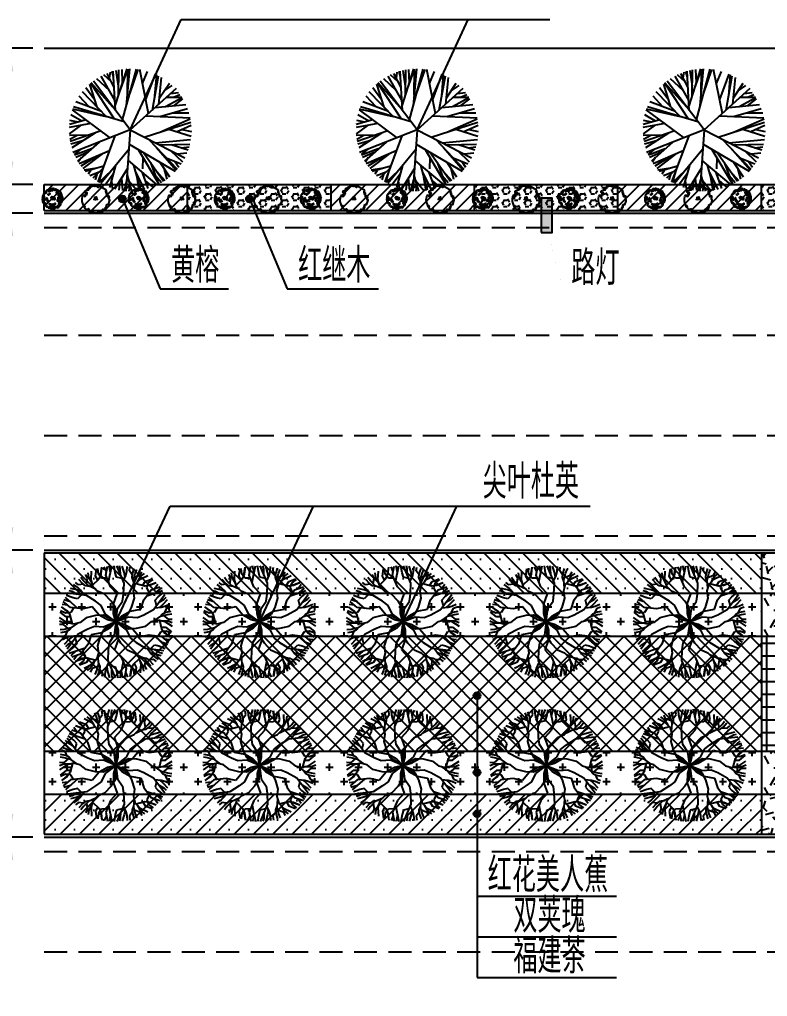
# Model space of a CAD drawing. Extents: x 941299 to 942979, y 2579300 to 2579597.
# Drawn here: x 942628.3 to 942693.4, y 2579380.5 to 2579465.6 of the extents above; entities that cross this region are included whole.
import ezdxf

# ---------------------------------------------------------------- set-up
doc = ezdxf.new("R2010")
doc.units = 0
doc.linetypes.add('HIDDEN', pattern=[0.375, 0.25, -0.125])
doc.layers.get('Defpoints').update_dxf_attribs({"linetype": 'CONTINUOUS'})
for name, color, linetype in [('fz', 7, 'CONTINUOUS'), ('家具小品', 12, 'CONTINUOUS'), ('尺寸标注', 2, 'CONTINUOUS'), ('文字', 7, 'CONTINUOUS'), ('绿化工程', 3, 'CONTINUOUS'), ('路缘石', 37, 'CONTINUOUS')]:
    doc.layers.add(name, color=color, linetype=linetype)
doc.styles.get("Standard").update_dxf_attribs({"font": 'simplex1.shx', "width": 0.7, "bigfont": 'hztxt.shx'})
doc.dimstyles.new('比例1：400', dxfattribs={"dimtxt": 3, "dimasz": 2, "dimexe": 2, "dimexo": 1, "dimgap": 0.5, "dimtad": 1, "dimlfac": 40, "dimzin": 13, "dimdsep": 46, "dimtxsty": 'Standard', "dimcen": -0.09, "dimclrd": 4, "dimclre": 4, "dimclrt": 256, "dimaunit": 1, "dimadec": 0, "dimazin": 0, "dimtfac": 0.0005, "dimtix": 1, "dimtmove": 2, "dimatfit": 3, "dimfxl": 0, "dimtolj": 1, "dimtzin": 13, "dimlwd": -1, "dimlwe": -1, "dimarcsym": 0})
pattern_1 = [(142.3172852, (94.9497488, -117.595341), (-0.00091693247, -0.001187111977), [])]
pattern_2 = [(0, (0, 0), (0, 1.374815), [0.79375, -1.5875]), (120, (0, 0), (-1.1906247155, -0.6874075), [0.79375, -1.5875]), (60, (0.7937, 0), (-1.1906247155, 0.6874075), [0.79375, -1.5875])]

# ---------------------------------------------------------------- blocks, each defined once
blk = doc.blocks.new('*D70')
at = {"layer": 'Defpoints', "color": 0}
for p in [(942630.417, 2579463.131), (942627.391, 2579451.256), (942630.417, 2579451.256)]:
    blk.add_point(p, dxfattribs=at)
at = {"layer": 'fz', "color": 4}
for p, q in [((942629.417, 2579463.131), (942625.391, 2579463.131)), ((942627.391, 2579461.131), (942627.391, 2579453.256)), ((942629.417, 2579451.256), (942625.391, 2579451.256))]:
    blk.add_line(p, q, dxfattribs=at)
for points in [[(942627.058, 2579461.131), (942627.725, 2579461.131), (942627.391, 2579463.131)], [(942627.058, 2579453.256), (942627.725, 2579453.256), (942627.391, 2579451.256)]]:
    blk.add_solid(points, dxfattribs=at)
at = {"layer": 'fz', "insert": (942625.391, 2579457.194), "char_height": 3, "attachment_point": 5, "rotation": 90}
blk.add_mtext('\\A1;475', dxfattribs=at)
blk = doc.blocks.new('*D71')
at = {"layer": 'Defpoints', "color": 0}
for p in [(942630.417, 2579451.256), (942627.391, 2579448.756), (942630.417, 2579448.756)]:
    blk.add_point(p, dxfattribs=at)
at = {"layer": 'fz', "color": 4}
for p, q in [((942627.391, 2579453.256), (942627.391, 2579455.256)), ((942629.417, 2579451.256), (942625.391, 2579451.256)), ((942627.391, 2579451.256), (942627.391, 2579448.756)), ((942629.417, 2579448.756), (942625.391, 2579448.756)), ((942627.391, 2579446.756), (942627.391, 2579444.756))]:
    blk.add_line(p, q, dxfattribs=at)
for points in [[(942627.058, 2579453.256), (942627.725, 2579453.256), (942627.391, 2579451.256)], [(942627.058, 2579446.756), (942627.725, 2579446.756), (942627.391, 2579448.756)]]:
    blk.add_solid(points, dxfattribs=at)
at = {"layer": 'fz', "insert": (942625.391, 2579450.006), "char_height": 3, "attachment_point": 5, "rotation": 90}
blk.add_mtext('\\A1;100', dxfattribs=at)
blk = doc.blocks.new('*D72')
at = {"layer": 'Defpoints', "color": 0}
for p in [(942630.417, 2579448.756), (942627.391, 2579419.381), (942630.417, 2579419.381)]:
    blk.add_point(p, dxfattribs=at)
at = {"layer": 'fz', "color": 4}
for p, q in [((942629.417, 2579448.756), (942625.391, 2579448.756)), ((942627.391, 2579446.756), (942627.391, 2579421.381)), ((942629.417, 2579419.381), (942625.391, 2579419.381))]:
    blk.add_line(p, q, dxfattribs=at)
for points in [[(942627.058, 2579446.756), (942627.725, 2579446.756), (942627.391, 2579448.756)], [(942627.058, 2579421.381), (942627.725, 2579421.381), (942627.391, 2579419.381)]]:
    blk.add_solid(points, dxfattribs=at)
at = {"layer": 'fz', "insert": (942625.391, 2579434.069), "char_height": 3, "attachment_point": 5, "rotation": 90}
blk.add_mtext('\\A1;1175', dxfattribs=at)
blk = doc.blocks.new('*D73')
at = {"layer": 'Defpoints', "color": 0}
for p in [(942630.417, 2579419.381), (942627.391, 2579394.381), (942630.417, 2579394.381)]:
    blk.add_point(p, dxfattribs=at)
at = {"layer": 'fz', "color": 4}
for p, q in [((942629.417, 2579419.381), (942625.391, 2579419.381)), ((942627.391, 2579417.381), (942627.391, 2579396.381)), ((942629.417, 2579394.381), (942625.391, 2579394.381))]:
    blk.add_line(p, q, dxfattribs=at)
for points in [[(942627.058, 2579417.381), (942627.725, 2579417.381), (942627.391, 2579419.381)], [(942627.058, 2579396.381), (942627.725, 2579396.381), (942627.391, 2579394.381)]]:
    blk.add_solid(points, dxfattribs=at)
at = {"layer": 'fz', "insert": (942625.391, 2579406.881), "char_height": 3, "attachment_point": 5, "rotation": 90}
blk.add_mtext('\\A1;1000', dxfattribs=at)
blk = doc.blocks.new('*D74')
at = {"layer": 'Defpoints', "color": 0}
for p in [(942630.417, 2579394.381), (942627.391, 2579365.006), (942630.417, 2579365.006)]:
    blk.add_point(p, dxfattribs=at)
at = {"layer": 'fz', "color": 4}
for p, q in [((942629.417, 2579394.381), (942625.391, 2579394.381)), ((942627.391, 2579392.381), (942627.391, 2579367.006)), ((942629.417, 2579365.006), (942625.391, 2579365.006))]:
    blk.add_line(p, q, dxfattribs=at)
for points in [[(942627.058, 2579392.381), (942627.725, 2579392.381), (942627.391, 2579394.381)], [(942627.058, 2579367.006), (942627.725, 2579367.006), (942627.391, 2579365.006)]]:
    blk.add_solid(points, dxfattribs=at)
at = {"layer": 'fz', "insert": (942625.391, 2579379.694), "char_height": 3, "attachment_point": 5, "rotation": 90}
blk.add_mtext('\\A1;1175', dxfattribs=at)
blk = doc.blocks.new('qf')
at = {"layer": '绿化工程'}
for p, q in [((-1.286, 1.7), (-1.474, 5.119)), ((-1.308, 2.095), (-0.278, 5.319)), ((-1.014, 3.828), (-1.214, 5.187)), ((-1.027, 2.974), (-0.993, 5.233)), ((-0.855, 3.513), (-0.215, 5.311)), ((-0.661, 4.12), (-0.713, 5.279)), ((-0.67, 0.885), (0.539, 5.299)), ((-0.329, 2.13), (-0.034, 5.327)), ((-0.245, 3.042), (-0.215, 5.311)), ((-0.049, 3.152), (0.694, 5.281)), ((1.605, 1.448), (0.84, 5.26)), ((-1.813, 3.446), (-2.916, 4.457)), ((-1.336, 2.606), (-2.52, 4.693)), ((-1.642, 4.193), (-2.312, 4.799)), ((-1.396, 3.706), (-2.016, 4.93)), ((-1.807, 4.518), (-1.734, 5.036)), ((-1.446, 4.606), (-1.577, 5.088)), ((1.083, 4.05), (1.515, 5.107)), ((1.365, 2.645), (2.19, 4.856)), ((1.928, 1.739), (2.458, 4.725)), ((2.148, 2.977), (2.311, 4.799)), ((2.497, 2.253), (2.737, 4.57)), ((-3.079, 2.612), (-3.869, 3.661)), ((-2.887, 1.999), (-3.515, 4.002)), ((-1.366, 0.951), (-3.425, 4.08)), ((-1.504, 1.987), (-3.401, 4.099)), ((0, 0), (-3.214, 4.248)), ((0, 0), (4.024, 3.63)), ((2.554, 2.799), (3.412, 4.09)), ((2.962, 3.414), (3.656, 3.874)), ((-3.58, 2.014), (-4.439, 2.944)), ((-2.063, 1.159), (-4.173, 3.31)), ((3.07, 2.042), (4.517, 2.823)), ((3.167, 2.857), (4.495, 2.858)), ((3.512, 3.169), (4.204, 3.271)), ((3.775, 2.858), (4.331, 3.101)), ((3.791, 2.114), (4.583, 2.715)), ((-1.736, -0.679), (-5.031, 1.75)), ((-2.063, 1.159), (-5.013, 1.8)), ((-0.53, 0.7), (-4.93, 2.017)), ((-2.492, 1.597), (-4.728, 2.454)), ((2.162, 1.951), (4.842, 2.22)), ((2.581, 1.178), (4.988, 1.868)), ((-3.852, 0.882), (-5.306, 0.472)), ((-4.221, 0.778), (-5.162, 1.314)), ((1.363, 1.229), (5.219, 1.066)), ((2.577, -0.185), (5.235, 0.983)), ((3.709, 1.501), (5.114, 1.49)), ((-3.423, 0.565), (-5.323, 0.207)), ((-4.327, 0.395), (-5.317, -0.326)), ((-4.548, 0.685), (-5.264, 0.817)), ((0, 0), (-5.009, -1.958)), ((0, 0), (-0.375, -5.324)), ((0, 0), (4.745, -2.42)), ((1.22, -0.622), (5.282, 0.688)), ((3.377, 0.073), (5.3, -0.53)), ((4.081, -0.147), (5.311, 0.409)), ((4.501, 0.043), (5.325, -0.122)), ((-3.578, -0.445), (-5.304, -0.491)), ((-4.632, -0.473), (-5.261, -0.833)), ((-2.539, -0.086), (-5.229, -1.015)), ((-3.091, -0.277), (-5.092, -1.562)), ((-1.329, -0.52), (-2.821, -4.518)), ((1.621, -0.827), (4.08, -3.424)), ((2.174, -1.109), (5.261, -0.834)), ((-4.147, -0.955), (-5.181, -1.237)), ((-4.305, -1.682), (-4.885, -2.123)), ((-3.386, -1.654), (-4.851, -2.2)), ((-2.705, -1.057), (-4.588, -2.707)), ((-0.119, -1.694), (-2.561, -4.67)), ((-0.088, -1.245), (3.922, -3.604)), ((0.686, -1.7), (2.453, -4.673)), ((2.291, -1.534), (4.013, -3.503)), ((2.518, -1.284), (5.183, -1.227)), ((3.565, -1.262), (5.034, -1.742)), ((4.439, -1.547), (5.124, -1.457)), ((-3.752, -1.975), (-4.754, -2.403)), ((-4.253, -2.413), (-4.524, -2.812)), ((-1.818, -1.83), (-4.439, -2.944)), ((-2.904, -2.291), (-4.292, -3.154)), ((-2.475, -2.109), (-4.126, -3.369)), ((1.104, -2.404), (1.078, -3.396)), ((1.142, -1.969), (2.907, -4.464)), ((3.131, -2.422), (4.425, -2.965)), ((3.514, -1.792), (4.541, -2.784)), ((4.098, -2.09), (4.939, -1.994)), ((-2.922, -3.329), (-4.019, -3.496)), ((-2.314, -3.159), (-3.918, -3.608)), ((-3.388, -3.4), (-3.675, -3.856)), ((-2.403, -3.396), (-3.273, -4.203)), ((-2.739, -4.569), (-2.314, -3.159)), ((-1.274, -3.101), (-1.809, -5.01)), ((-0.236, -3.349), (-1.357, -5.151)), ((-0.188, -2.668), (2.332, -4.789)), ((0.281, -3.063), (0.888, -5.252)), ((1.754, -2.834), (2.47, -4.719)), ((2.582, -2.816), (3.421, -4.083)), ((2.925, -3.334), (3.176, -4.276)), ((3.881, -2.737), (4.226, -3.243)), ((-2.706, -3.678), (-3.528, -3.99)), ((-2.922, -3.877), (-3.065, -4.356)), ((-1.661, -3.573), (-2.739, -4.569)), ((-1.486, -3.859), (-2.227, -4.839)), ((-0.771, -4.209), (-0.67, -5.284)), ((-0.277, -3.937), (0.124, -5.325)), ((0.447, -3.661), (1.21, -5.187)), ((0.569, -4.1), (0.763, -5.272)), ((1.028, -3.692), (1.535, -5.101)), ((2.188, -3.977), (2.715, -4.583)), ((2.283, -3.582), (3.007, -4.397)), ((-1.646, -4.429), (-1.567, -5.091)), ((-0.905, -4.424), (-0.992, -5.233)), ((-0.303, -4.304), (-0.539, -5.299)), ((-0.144, -4.397), (0.625, -5.29)), ((-0.045, -4.74), (-0.119, -5.325)), ((1.282, -4.396), (1.936, -4.963))]:
    blk.add_line(p, q, dxfattribs=at)
blk = doc.blocks.new('hjrz')
at = {"layer": '绿化工程'}
blk.add_lwpolyline([(-1.172, -0.234, -0.109796), (-1.094, 0.316), (-1.01, 0.318), (-0.969, 0.207), (-0.89, 0.237), (-0.871, 0.303), (-0.924, 0.326), (-0.924, 0.296), (-0.87, 0.24), (-0.858, 0.377), (-0.799, 0.388), (-0.767, 0.346), (-0.802, 0.358), (-0.855, 0.434), (-0.855, 0.484), (-0.77, 0.545), (-0.76, 0.446), (-0.818, 0.486), (-0.862, 0.57), (-0.927, 0.555), (-0.94, 0.606), (-0.93, 0.657), (-0.906, 0.704), (-0.787, 0.759), (-0.735, 0.742), (-0.642, 0.791), (-0.634, 0.885), (-0.685, 0.872), (-0.676, 0.796), (-0.635, 0.845), (-0.601, 0.759), (-0.631, 0.762), (-0.69, 0.904), (-0.678, 0.916), (-0.594, 0.936), (-0.581, 0.835), (-0.573, 0.853), (-0.452, 0.918), (-0.449, 0.998), (-0.509, 0.971), (-0.508, 1.017), (-0.299, 1.094), (-0.113, 1.121), (-0.062, 1.085), (-0.017, 1.1), (-0.016, 1.166), (0.035, 1.154), (0.059, 1.121), (0.06, 1.091), (0.098, 1.093), (0.159, 1.13), (0.192, 1.075), (0.18, 1.094), (0.158, 1.122), (0.227, 1.115), (0.254, 1.09), (0.179, 1.033), (0.244, 1.015), (0.282, 1.02), (0.239, 1.097), (0.207, 1.084), (0.256, 1.071), (0.312, 1.097), (0.348, 1.109), (0.421, 1.076), (0.87, 0.802), (0.953, 0.627), (0.93, 0.634), (0.881, 0.63), (0.891, 0.551), (0.919, 0.501), (0.932, 0.472), (0.984, 0.528), (0.946, 0.508), (0.954, 0.474), (0.961, 0.463), (0.984, 0.431), (1.032, 0.45), (1.012, 0.507), (0.981, 0.484), (0.962, 0.529), (0.92, 0.423), (0.952, 0.368), (1.011, 0.369), (0.989, 0.245), (1.006, 0.215), (1.068, 0.214), (1.08, 0.219), (1.07, 0.296), (1.041, 0.279), (1.038, 0.235), (1.09, 0.286), (1.108, 0.266), (1.17, 0.249), (1.191, 0.13), (1.173, 0.034), (1.14, 0.048), (1.151, -0.038), (1.175, -0.078), (1.217, -0.07), (1.217, -0.12), (1.203, -0.203), (1.097, -0.536), (1.063, -0.51), (0.99, -0.5), (0.92, -0.553), (0.92, -0.553), (0.937, -0.636), (0.953, -0.716), (0.968, -0.714), (0.965, -0.694), (0.945, -0.692), (0.885, -0.689), (0.886, -0.75), (0.893, -0.719), (0.906, -0.748), (0.905, -0.819), (0.864, -0.854), (0.852, -0.8), (0.844, -0.771), (0.904, -0.809), (0.848, -0.927), (0.702, -0.971), (0.685, -0.918), (0.596, -0.934), (0.597, -0.975), (0.55, -1.011), (0.649, -1.085), (0.488, -1.197), (0.368, -1.181), (0.351, -1.037), (0.25, -1.115), (0.259, -1.18), (0.287, -1.161), (0.28, -1.147), (0.185, -1.2), (0.186, -1.245), (0.035, -1.254), (-0.53, -1.145), (-0.583, -1.045), (-0.542, -0.974), (-0.556, -0.946), (-0.62, -0.878), (-0.634, -0.885), (-0.623, -0.934), (-0.711, -0.96), (-0.752, -0.915), (-0.753, -0.905), (-0.723, -0.906), (-0.707, -1.026), (-0.744, -0.975), (-0.774, -0.938), (-0.921, -0.82), (-0.96, -0.592), (-0.991, -0.632), (-0.971, -0.675), (-0.901, -0.706), (-0.988, -0.737), (-1.052, -0.594)], format="xyb", close=True, dxfattribs=at)
blk.add_lwpolyline([(0.016, -0.12, 0.341229), (-0.148, -0.048, 0.378084), (-0.066, 0.135, 0.605877), (0.068, 0.166, 0.18944), (0.164, -0.063, 0.643209), (0.016, -0.12, 2.233797)], format="xyb", dxfattribs=at)
for points, const_width in [([(0.003, -0.026, 1), (-0.003, 0.026, 1)], 0.0533), ([(0.003, -0.021, 1), (-0.003, 0.021, 1)], 0.0426)]:
    blk.add_lwpolyline(points, format="xyb", close=True, dxfattribs=dict(at, const_width=const_width))
blk = doc.blocks.new('mdj')
at = {"layer": '绿化工程'}
h = blk.add_hatch(dxfattribs=at)
h.set_pattern_fill('ANSI31', color=256, scale=0.012, angle=97.31729, style=0)
h.set_pattern_definition(pattern_1)
h.paths.add_polyline_path([(-0.038, 0.024), (-0.038, 0.03), (-0.061, 0.055), (-0.116, 0.067), (-0.064, 0.053)])
h = blk.add_hatch(dxfattribs=at)
h.set_pattern_fill('ANSI31', color=256, scale=0.012, angle=97.31729, style=0)
h.set_pattern_definition(pattern_1)
h.paths.add_polyline_path([(0.085, 0.037), (0.088, 0.007), (0.112, 0.02), (0.146, -0.006), (0.16, -0.075), (0.204, -0.069), (0.164, -0.071), (0.15, -0.004), (0.117, 0.029), (0.093, 0.021), (0.086, 0.042), (0.029, 0.081), (0, 0.063), (-0.016, 0.068), (-0.035, 0.062), (0.001, 0.057), (0.025, 0.07)])
h = blk.add_hatch(dxfattribs=at)
h.set_pattern_fill('ANSI31', color=256, scale=0.001429, angle=97.31729, style=0)
h.set_pattern_definition([(142.31728521, (2384.9952265, -2720.125612), (-0.002772629134, -0.0035896005024), [])])
h.paths.add_polyline_path([(-0.009, -0.026), (0.015, -0.025), (0.021, -0.026), (0.025, -0.013), (0.02, 0.021), (-0.001, 0.03), (-0.018, 0.022), (-0.031, 0.003)])
for points in [[(-0.778, 0.083), (-0.849, 0.07), (-0.871, 0.107), (-0.878, 0.06), (-0.86, -0.004), (-0.862, -0.037), (-0.891, -0.044), (-0.875, -0.165), (-0.84, -0.184), (-0.831, -0.226), (-0.865, -0.223), (-0.83, -0.312), (-0.782, -0.355), (-0.761, -0.416), (-0.728, -0.388), (-0.741, -0.337), (-0.72, -0.321), (-0.685, -0.363), (-0.643, -0.351), (-0.577, -0.448), (-0.62, -0.454), (-0.587, -0.476), (-0.643, -0.533), (-0.664, -0.523), (-0.668, -0.566), (-0.501, -0.737), (-0.49, -0.692), (-0.521, -0.653), (-0.506, -0.645), (-0.468, -0.653), (-0.433, -0.649), (-0.405, -0.682), (-0.412, -0.729), (-0.369, -0.756), (-0.351, -0.797), (-0.252, -0.818), (-0.223, -0.787), (-0.231, -0.749), (-0.269, -0.745), (-0.26, -0.688), (-0.195, -0.696), (-0.203, -0.669), (-0.156, -0.659), (-0.108, -0.689), (-0.057, -0.71), (0.018, -0.737), (0.02, -0.78), (-0.045, -0.777), (-0.091, -0.73), (-0.106, -0.801), (-0.168, -0.817), (-0.144, -0.874), (0.023, -0.868), (0.029, -0.823), (0.087, -0.832), (0.111, -0.865), (0.188, -0.843), (0.171, -0.773), (0.103, -0.774), (0.106, -0.733), (0.174, -0.729), (0.159, -0.706), (0.207, -0.68), (0.219, -0.711), (0.306, -0.7), (0.309, -0.751), (0.311, -0.771), (0.357, -0.753), (0.354, -0.729), (0.38, -0.71), (0.359, -0.677), (0.425, -0.66), (0.448, -0.778), (0.548, -0.713), (0.545, -0.653), (0.591, -0.607), (0.619, -0.643), (0.69, -0.57), (0.726, -0.445), (0.67, -0.412), (0.611, -0.424), (0.61, -0.476), (0.589, -0.467), (0.546, -0.448), (0.594, -0.35), (0.558, -0.35), (0.626, -0.129), (0.65, -0.194), (0.681, -0.186), (0.691, -0.137), (0.701, -0.187), (0.716, -0.178), (0.739, -0.042), (0.71, -0.005), (0.731, 0.054), (0.773, 0.039), (0.775, -0.005), (0.764, -0.143), (0.787, -0.168), (0.733, -0.243), (0.674, -0.311), (0.698, -0.348), (0.792, -0.299), (0.812, -0.329), (0.854, -0.215), (0.831, -0.198), (0.84, -0.137), (0.876, -0.14), (0.897, -0.021), (0.855, -0.007), (0.861, 0.099), (0.894, 0.063), (0.874, 0.188), (0.841, 0.164), (0.815, 0.245), (0.851, 0.246), (0.819, 0.398), (0.78, 0.389), (0.773, 0.348), (0.762, 0.343), (0.769, 0.255), (0.747, 0.268), (0.75, 0.245), (0.716, 0.232), (0.733, 0.134), (0.693, 0.129), (0.701, 0.07), (0.65, 0.063), (0.642, 0.187), (0.599, 0.173), (0.576, 0.291), (0.53, 0.273), (0.508, 0.382), (0.47, 0.397), (0.487, 0.427), (0.396, 0.508), (0.352, 0.507), (0.348, 0.57), (0.407, 0.546), (0.417, 0.567), (0.388, 0.599), (0.391, 0.644), (0.425, 0.628), (0.489, 0.532), (0.524, 0.545), (0.534, 0.494), (0.578, 0.463), (0.563, 0.421), (0.641, 0.287), (0.695, 0.306), (0.693, 0.41), (0.637, 0.475), (0.672, 0.483), (0.698, 0.435), (0.73, 0.439), (0.726, 0.494), (0.758, 0.498), (0.648, 0.669), (0.602, 0.651), (0.476, 0.695), (0.518, 0.712), (0.502, 0.746), (0.466, 0.746), (0.447, 0.767), (0.368, 0.817), (0.29, 0.868), (0.264, 0.82), (0.279, 0.762), (0.319, 0.763), (0.322, 0.739), (0.352, 0.723), (0.357, 0.684), (0.337, 0.685), (0.268, 0.728), (0.202, 0.712), (0.158, 0.77), (0.205, 0.776), (0.212, 0.821), (0.136, 0.848), (0.149, 0.874), (0.065, 0.899), (0.009, 0.9), (-0.002, 0.858), (-0.029, 0.855), (-0.06, 0.879), (-0.198, 0.861), (-0.233, 0.817), (-0.225, 0.785), (-0.159, 0.77), (-0.127, 0.774), (-0.078, 0.768), (0.001, 0.774), (0.009, 0.683), (-0.06, 0.718), (-0.105, 0.725), (-0.144, 0.72), (-0.148, 0.659), (-0.301, 0.6), (-0.336, 0.631), (-0.304, 0.66), (-0.318, 0.694), (-0.267, 0.726), (-0.281, 0.76), (-0.358, 0.729), (-0.368, 0.769), (-0.424, 0.726), (-0.443, 0.759), (-0.526, 0.733), (-0.534, 0.676), (-0.557, 0.699), (-0.67, 0.593), (-0.647, 0.535), (-0.604, 0.592), (-0.513, 0.598), (-0.572, 0.54), (-0.529, 0.52), (-0.586, 0.452), (-0.613, 0.509), (-0.659, 0.468), (-0.681, 0.521), (-0.78, 0.427), (-0.758, 0.339), (-0.788, 0.335), (-0.825, 0.345), (-0.859, 0.214), (-0.81, 0.19), (-0.814, 0.144), (-0.771, 0.16), (-0.706, 0.168), (-0.723, 0.06), (-0.692, 0.059), (-0.674, -0.005), (-0.666, -0.105), (-0.722, -0.138), (-0.734, -0.007), (-0.763, -0.016), (-0.786, 0.082)], [(-0.395, -0.283), (-0.354, -0.252), (-0.321, -0.268), (-0.315, -0.237), (-0.348, -0.216), (-0.41, -0.092), (-0.43, -0.095), (-0.453, -0.068), (-0.447, -0.041), (-0.447, -0.001), (-0.452, 0.044), (-0.468, 0.047), (-0.483, 0.086), (-0.498, 0.084), (-0.519, 0.01), (-0.549, 0.011), (-0.546, -0.054), (-0.497, -0.078), (-0.5, -0.099), (-0.48, -0.218), (-0.425, -0.211), (-0.425, -0.251)], [(-0.385, 0.346), (-0.373, 0.409), (-0.245, 0.476), (-0.248, 0.425), (-0.245, 0.395), (-0.266, 0.367), (-0.303, 0.341), (-0.33, 0.348), (-0.353, 0.33), (-0.369, 0.338)], [(0.015, -0.025), (-0.009, -0.026), (-0.031, 0.003), (-0.018, 0.022), (-0.001, 0.03), (0.02, 0.021), (0.025, -0.013), (0.021, -0.026)], [(0.392, -0.187), (0.428, -0.197), (0.441, -0.14), (0.479, -0.161), (0.504, -0.081), (0.496, -0.052), (0.529, -0.073), (0.531, -0.012), (0.5, -0.006), (0.504, 0.081), (0.469, 0.117), (0.453, 0.079), (0.475, -0.009), (0.465, -0.091), (0.441, -0.1), (0.41, -0.093)]]:
    blk.add_lwpolyline(points, close=True, dxfattribs=at)
for points in [[(-0.038, 0.024), (-0.064, 0.053), (-0.116, 0.067), (-0.12, 0.137), (-0.095, 0.135), (-0.04, 0.137), (-0.047, 0.192), (0.076, 0.183), (0.087, 0.138), (0.129, 0.124), (0.18, 0.125), (0.22, 0.044), (0.201, 0.037), (0.204, -0.069), (0.16, -0.075), (0.146, -0.006), (0.112, 0.02), (0.088, 0.007), (0.072, -0.061), (0.026, -0.062), (-0.03, -0.059), (-0.057, -0.002), (-0.039, 0.016), (-0.035, 0.062), (0.001, 0.057), (0.025, 0.07), (0.085, 0.037), (0.088, 0.007)], [(-0.038, 0.03), (-0.061, 0.055), (-0.116, 0.067)], [(0.012, -0.06), (0.055, -0.02), (0.049, 0.028), (0.014, 0.041), (-0.035, 0.035), (-0.038, 0.03)], [(-0.035, 0.062), (-0.016, 0.068), (0, 0.063), (0.029, 0.081), (0.086, 0.042), (0.093, 0.021), (0.117, 0.029), (0.15, -0.004), (0.164, -0.071), (0.204, -0.069)], [(0.057, -0.65), (0.13, -0.631), (0.132, -0.565), (0.053, -0.58), (0.051, -0.529), (0.155, -0.511), (0.198, -0.531), (0.261, -0.472), (0.243, -0.449), (0.259, -0.412), (0.229, -0.42), (0.118, -0.46), (0.011, -0.489), (-0.062, -0.478), (-0.069, -0.54), (-0.119, -0.506), (-0.161, -0.455), (-0.2, -0.465), (-0.259, -0.438), (-0.299, -0.478), (-0.24, -0.511), (-0.248, -0.527), (-0.12, -0.572), (-0.098, -0.63), (-0.042, -0.628), (-0.041, -0.642), (0.001, -0.652), (-0.026, -0.717)]]:
    blk.add_lwpolyline(points, dxfattribs=at)
blk = doc.blocks.new('jydy')
at = {"layer": '绿化工程'}
for p, q in [((-2.354, 3.884), (-2.412, 4.287)), ((-2.167, 3.684), (-2.128, 4.435)), ((-1.779, 3.98), (-1.679, 4.623)), ((-1.525, 4.176), (-1.585, 4.656)), ((-1.317, 4.253), (-1.23, 4.762)), ((-1.289, 4.17), (-1.217, 4.766)), ((-0.829, 4.372), (-1.025, 4.811)), ((-0.886, 4.065), (-0.737, 4.863)), ((-0.632, 3.463), (-0.346, 4.886)), ((-0.464, 4.298), (-0.59, 4.883)), ((-0.053, 4.275), (-0.158, 4.883)), ((0.055, 3.91), (-0.053, 4.275)), ((0.707, 3.375), (0.069, 4.88)), ((0.386, 4.633), (0.314, 4.876)), ((0.395, 4.111), (0.386, 4.633)), ((0.721, 4.325), (0.559, 4.873)), ((0.802, 3.914), (0.721, 4.325)), ((0.868, 4.06), (0.948, 4.382)), ((0.948, 4.382), (0.986, 4.819)), ((1.175, 4.44), (1.227, 4.763)), ((1.428, 4.092), (1.175, 4.44)), ((1.435, 4.194), (1.592, 4.654)), ((1.681, 4.23), (1.827, 4.567)), ((2.074, 4.063), (2.252, 4.373)), ((-3.258, 3.237), (-3.512, 3.444)), ((-2.914, 3.34), (-3.234, 3.705)), ((-2.823, 3.571), (-3.041, 3.866)), ((-2.397, 3.141), (-2.823, 3.571)), ((-2.481, 3.828), (-2.661, 4.137)), ((-2.569, 3.314), (-2.481, 3.828)), ((-2.08, 3.382), (-2.354, 3.884)), ((-1.998, 3.1), (-2.167, 3.684)), ((-2.028, 3.203), (-1.469, 3.751)), ((-1.588, 3.634), (-1.779, 3.98)), ((-1.247, 3.828), (-1.525, 4.176)), ((-1.469, 3.751), (-1.289, 4.17)), ((-1.395, 4.012), (-1.317, 4.253)), ((-0.775, 3.802), (-1.247, 3.828)), ((-0.466, 3.069), (-0.886, 4.065)), ((0.534, 3.783), (0.055, 3.91)), ((0.636, 3.543), (0.868, 4.06)), ((1.412, 3.871), (1.435, 4.194)), ((1.531, 3.549), (1.412, 3.871)), ((1.522, 3.647), (1.681, 4.23)), ((1.59, 2.943), (1.522, 3.647)), ((1.586, 3.882), (2.074, 4.063)), ((1.686, 3.281), (2.107, 3.719)), ((1.889, 3.492), (2.186, 3.981)), ((2.107, 3.719), (2.777, 4.06)), ((2.186, 3.981), (2.507, 4.232)), ((2.353, 3.192), (2.557, 3.531)), ((2.557, 3.531), (3.164, 3.765)), ((2.691, 2.994), (2.853, 3.409)), ((2.853, 3.409), (3.24, 3.701)), ((2.967, 3.201), (3.519, 3.437)), ((3.025, 3.267), (3.509, 3.446)), ((-3.819, 2.65), (-4.066, 2.71)), ((-3.385, 2.786), (-3.941, 2.92)), ((-3.363, 2.397), (-3.819, 2.65)), ((-3.321, 3.012), (-3.68, 3.264)), ((-2.989, 2.652), (-3.385, 2.786)), ((-3.082, 2.782), (-3.321, 3.012)), ((-2.83, 3.282), (-3.258, 3.237)), ((-2.75, 2.322), (-3.082, 2.782)), ((-2.646, 3.158), (-2.914, 3.34)), ((-2.308, 3.1), (-2.646, 3.158)), ((-1.753, 2.849), (-2.397, 3.141)), ((-1.59, 2.681), (-1.998, 3.1)), ((-0.987, 2.431), (-1.59, 2.681)), ((0.109, 2.435), (-0.466, 3.069)), ((0.674, 2.426), (0.707, 3.375)), ((1.527, 2.717), (1.686, 3.281)), ((1.612, 2.07), (1.527, 2.717)), ((1.76, 3.358), (2.514, 3.148)), ((2.425, 1.939), (3.078, 2.8)), ((2.514, 3.148), (2.967, 3.201)), ((2.683, 2.279), (4.058, 2.742)), ((2.905, 2.572), (2.691, 2.994)), ((2.777, 3.214), (3.025, 3.267)), ((3.078, 2.8), (3.843, 3.07)), ((3.371, 2.903), (3.654, 3.293)), ((3.49, 2.551), (3.934, 2.953)), ((3.676, 2.184), (4.15, 2.578)), ((-3.963, 1.266), (-4.58, 1.793)), ((-3.954, 1.747), (-4.524, 1.93)), ((-3.315, 1.184), (-4.404, 2.143)), ((-3.729, 2.092), (-4.308, 2.305)), ((-2.57, 2.3), (-4.192, 2.499)), ((-3.359, 2.002), (-3.729, 2.092)), ((-3.009, 2.354), (-3.359, 2.002)), ((-1.764, 1.797), (-2.57, 2.3)), ((-1.283, 1.422), (-1.764, 1.797)), ((-0.409, 1.822), (-0.987, 2.431)), ((-0.043, 1.253), (-0.409, 1.822)), ((-0.206, 1.55), (0.109, 2.435)), ((0.147, 1.161), (0.59, 1.822)), ((0.59, 1.822), (0.674, 2.426)), ((1.374, 1.265), (1.612, 2.07)), ((2.163, 1.123), (2.425, 1.939)), ((3.277, 1.076), (4.26, 2.381)), ((3.414, 1.908), (3.676, 2.184)), ((3.543, 1.429), (3.414, 1.908)), ((3.758, 1.714), (4.205, 1.982)), ((4.106, 1.538), (4.499, 1.952)), ((4.205, 1.982), (4.38, 2.166)), ((-4.336, 0.449), (-4.843, 0.858)), ((-4.379, 0.767), (-4.825, 0.956)), ((-4.342, 0.986), (-4.739, 1.316)), ((-4.256, 0.969), (-4.736, 1.329)), ((-4.2, 1.468), (-4.679, 1.518)), ((-4.172, 0.798), (-4.342, 0.986)), ((-3.983, 0.603), (-4.256, 0.969)), ((-2.891, 1.131), (-3.963, 1.266)), ((-3.68, 1.23), (-3.939, 0.834)), ((-2.054, 1.311), (-2.891, 1.131)), ((-1.446, 0.597), (-2.054, 1.311)), ((-0.932, 0.708), (-1.283, 1.422)), ((-0.199, 0.722), (-0.206, 1.55)), ((0, 0), (-0.043, 1.253)), ((0, 0), (0.147, 1.161)), ((0.526, 0.533), (1.24, 0.953)), ((1.064, 0.664), (1.374, 1.265)), ((1.24, 0.953), (2.163, 1.123)), ((2.439, 0.629), (3.277, 1.076)), ((3.386, 1.221), (3.95, 1.279)), ((3.791, 1.262), (4.106, 1.538)), ((3.95, 1.279), (4.269, 1.37)), ((4.058, 0.713), (4.349, 0.854)), ((4.257, 0.809), (4.432, 1.202)), ((4.269, 1.37), (4.666, 1.555)), ((4.349, 0.854), (4.826, 0.948)), ((4.432, 1.202), (4.738, 1.319)), ((-4.54, -0.097), (-4.918, 0.055)), ((-4.274, -0.035), (-4.904, 0.375)), ((-3.939, 0.834), (-4.379, 0.767)), ((-3.941, 0.442), (-4.336, 0.449)), ((-3.788, -0.155), (-3.983, 0.603)), ((-2.598, 0.361), (-3.117, -0.036)), ((-1.783, 0.557), (-2.598, 0.361)), ((-1.106, 0.589), (-1.783, 0.557)), ((-0.725, 0.189), (-1.446, 0.597)), ((0, 0), (-1.106, 0.589)), ((0, 0), (-1.079, -0.453)), ((0, 0), (-1.064, -0.664)), ((0, 0), (-0.932, 0.708)), ((0, 0), (-0.725, 0.189)), ((0, 0), (-0.526, -0.533)), ((0, 0), (-0.199, 0.722)), ((0, 0), (-0.147, -1.161)), ((0, 0), (1.064, 0.664)), ((0, 0), (0.526, 0.533)), ((0, 0), (1.079, 0.453)), ((0, 0), (1.106, -0.589)), ((0, 0), (0.932, -0.708)), ((0, 0), (0.725, -0.189)), ((0, 0), (0.199, -0.722)), ((0, 0), (0.043, -1.253)), ((1.079, 0.453), (1.873, 0.4)), ((1.873, 0.4), (2.439, 0.629)), ((2.598, -0.361), (3.117, 0.036)), ((3.117, 0.036), (3.684, 0.18)), ((3.344, 0.094), (3.919, 0.505)), ((3.684, 0.18), (4.274, 0.035)), ((3.788, 0.155), (3.983, -0.603)), ((3.839, 0.448), (4.058, 0.713)), ((3.919, 0.505), (4.504, 0.66)), ((3.969, 0.11), (4.54, 0.097)), ((4.155, 0.568), (4.556, 0.235)), ((4.274, 0.035), (4.904, -0.375)), ((4.504, 0.66), (4.868, 0.701)), ((4.54, 0.097), (4.918, -0.055)), ((4.556, 0.235), (4.913, 0.236)), ((-4.556, -0.235), (-4.913, -0.236)), ((-4.504, -0.66), (-4.868, -0.701)), ((-4.155, -0.568), (-4.556, -0.235)), ((-3.969, -0.11), (-4.54, -0.097)), ((-3.919, -0.505), (-4.504, -0.66)), ((-4.257, -0.809), (-4.432, -1.202)), ((-4.058, -0.713), (-4.349, -0.854)), ((-3.684, -0.18), (-4.274, -0.035)), ((-3.839, -0.448), (-4.058, -0.713)), ((-3.344, -0.094), (-3.919, -0.505)), ((-3.117, -0.036), (-3.684, -0.18)), ((-2.439, -0.629), (-3.277, -1.076)), ((-1.873, -0.4), (-2.439, -0.629)), ((-1.079, -0.453), (-1.873, -0.4)), ((-1.064, -0.664), (-1.374, -1.265)), ((-0.526, -0.533), (-1.24, -0.953)), ((0.199, -0.722), (0.206, -1.55)), ((0.725, -0.189), (1.446, -0.597)), ((0.932, -0.708), (1.283, -1.422)), ((1.106, -0.589), (1.783, -0.557)), ((1.446, -0.597), (2.054, -1.311)), ((1.783, -0.557), (2.598, -0.361)), ((3.68, -1.23), (3.939, -0.834)), ((3.939, -0.834), (4.379, -0.767)), ((3.941, -0.442), (4.336, -0.449)), ((3.983, -0.603), (4.256, -0.969)), ((4.172, -0.798), (4.342, -0.986)), ((4.336, -0.449), (4.843, -0.858)), ((4.379, -0.767), (4.825, -0.956)), ((-4.349, -0.854), (-4.826, -0.948)), ((-4.432, -1.202), (-4.738, -1.319)), ((-4.269, -1.37), (-4.666, -1.555)), ((-4.106, -1.538), (-4.499, -1.952)), ((-3.95, -1.279), (-4.269, -1.37)), ((-3.277, -1.076), (-4.26, -2.381)), ((-3.791, -1.262), (-4.106, -1.538)), ((-3.386, -1.221), (-3.95, -1.279)), ((-3.543, -1.429), (-3.414, -1.908)), ((-2.163, -1.123), (-2.425, -1.939)), ((-1.24, -0.953), (-2.163, -1.123)), ((-1.374, -1.265), (-1.612, -2.07)), ((-0.147, -1.161), (-0.59, -1.822)), ((0.206, -1.55), (-0.109, -2.435)), ((0.043, -1.253), (0.409, -1.822)), ((1.283, -1.422), (1.764, -1.797)), ((2.054, -1.311), (2.891, -1.131)), ((2.891, -1.131), (3.963, -1.266)), ((3.315, -1.184), (4.404, -2.143)), ((3.963, -1.266), (4.58, -1.793)), ((4.2, -1.468), (4.679, -1.518)), ((4.256, -0.969), (4.736, -1.329)), ((4.342, -0.986), (4.739, -1.316)), ((-4.205, -1.982), (-4.38, -2.166)), ((-3.758, -1.714), (-4.205, -1.982)), ((-3.676, -2.184), (-4.15, -2.578)), ((-2.683, -2.279), (-4.058, -2.742)), ((-3.49, -2.551), (-3.934, -2.953)), ((-3.414, -1.908), (-3.676, -2.184)), ((-2.425, -1.939), (-3.078, -2.8)), ((-1.612, -2.07), (-1.527, -2.717)), ((-0.674, -2.426), (-0.707, -3.375)), ((-0.59, -1.822), (-0.674, -2.426)), ((-0.109, -2.435), (0.466, -3.069)), ((0.409, -1.822), (0.987, -2.431)), ((0.987, -2.431), (1.59, -2.681)), ((1.764, -1.797), (2.57, -2.3)), ((2.57, -2.3), (4.192, -2.499)), ((2.75, -2.322), (3.082, -2.782)), ((3.009, -2.354), (3.359, -2.002)), ((3.359, -2.002), (3.729, -2.092)), ((3.363, -2.397), (3.819, -2.65)), ((3.729, -2.092), (4.308, -2.305)), ((3.954, -1.747), (4.524, -1.93)), ((-3.078, -2.8), (-3.843, -3.07)), ((-3.371, -2.903), (-3.654, -3.293)), ((-2.967, -3.201), (-3.519, -3.437)), ((-3.025, -3.267), (-3.509, -3.446)), ((-2.777, -3.214), (-3.025, -3.267)), ((-2.514, -3.148), (-2.967, -3.201)), ((-2.905, -2.572), (-2.691, -2.994)), ((-2.691, -2.994), (-2.853, -3.409)), ((-2.353, -3.192), (-2.557, -3.531)), ((-1.76, -3.358), (-2.514, -3.148)), ((-1.686, -3.281), (-2.107, -3.719)), ((-1.527, -2.717), (-1.686, -3.281)), ((-1.59, -2.943), (-1.522, -3.647)), ((-0.707, -3.375), (-0.069, -4.88)), ((0.466, -3.069), (0.886, -4.065)), ((2.028, -3.203), (1.469, -3.751)), ((1.59, -2.681), (1.998, -3.1)), ((1.753, -2.849), (2.397, -3.141)), ((1.998, -3.1), (2.167, -3.684)), ((2.08, -3.382), (2.354, -3.884)), ((2.308, -3.1), (2.646, -3.158)), ((2.397, -3.141), (2.823, -3.571)), ((2.569, -3.314), (2.481, -3.828)), ((2.646, -3.158), (2.914, -3.34)), ((2.83, -3.282), (3.258, -3.237)), ((2.914, -3.34), (3.234, -3.705)), ((2.989, -2.652), (3.385, -2.786)), ((3.082, -2.782), (3.321, -3.012)), ((3.258, -3.237), (3.512, -3.444)), ((3.321, -3.012), (3.68, -3.264)), ((3.385, -2.786), (3.941, -2.92)), ((3.819, -2.65), (4.066, -2.71)), ((-2.853, -3.409), (-3.24, -3.701)), ((-2.557, -3.531), (-3.164, -3.765)), ((-2.107, -3.719), (-2.777, -4.06)), ((-2.186, -3.981), (-2.507, -4.232)), ((-2.074, -4.063), (-2.252, -4.373)), ((-1.889, -3.492), (-2.186, -3.981)), ((-1.586, -3.882), (-2.074, -4.063)), ((-1.681, -4.23), (-1.827, -4.567)), ((-1.522, -3.647), (-1.681, -4.23)), ((-1.435, -4.194), (-1.592, -4.654)), ((-1.531, -3.549), (-1.412, -3.871)), ((-1.412, -3.871), (-1.435, -4.194)), ((-1.428, -4.092), (-1.175, -4.44)), ((-0.868, -4.06), (-0.948, -4.382)), ((-0.636, -3.543), (-0.868, -4.06)), ((-0.802, -3.914), (-0.721, -4.325)), ((-0.534, -3.783), (-0.055, -3.91)), ((-0.395, -4.111), (-0.386, -4.633)), ((-0.055, -3.91), (0.053, -4.275)), ((0.632, -3.463), (0.346, -4.886)), ((0.886, -4.065), (0.737, -4.863)), ((0.775, -3.802), (1.247, -3.828)), ((1.289, -4.17), (1.217, -4.766)), ((1.317, -4.253), (1.23, -4.762)), ((1.247, -3.828), (1.525, -4.176)), ((1.469, -3.751), (1.289, -4.17)), ((1.395, -4.012), (1.317, -4.253)), ((1.525, -4.176), (1.585, -4.656)), ((1.588, -3.634), (1.779, -3.98)), ((1.779, -3.98), (1.679, -4.623)), ((2.167, -3.684), (2.128, -4.435)), ((2.354, -3.884), (2.412, -4.287)), ((2.481, -3.828), (2.661, -4.137)), ((2.823, -3.571), (3.041, -3.866)), ((-1.175, -4.44), (-1.227, -4.763)), ((-0.948, -4.382), (-0.986, -4.819)), ((-0.721, -4.325), (-0.559, -4.873)), ((-0.386, -4.633), (-0.314, -4.876)), ((0.053, -4.275), (0.158, -4.883)), ((0.464, -4.298), (0.59, -4.883)), ((0.829, -4.372), (1.025, -4.811))]:
    blk.add_line(p, q, dxfattribs=at)

msp = doc.modelspace()

# ---------------------------------------------------------------- hatches: boundary and pattern name
at = {"layer": 'fz'}
h = msp.add_hatch(color=1, dxfattribs=at)
edge = h.paths.add_edge_path()
edge.add_arc((942637.23203, 2579449.99294), 0.3, 0, 360)
h = msp.add_hatch(color=1, dxfattribs=at)
edge = h.paths.add_edge_path()
edge.add_arc((942648.30633, 2579449.99294), 0.3, 0, 360)
msp.add_hatch(color=1, dxfattribs=at).paths.add_polyline_path([(942673.72133, 2579447.07175), (942674.69658, 2579447.07175), (942674.69658, 2579450.06451), (942673.72133, 2579450.06451)])
h = msp.add_hatch(color=1, dxfattribs=at)
edge = h.paths.add_edge_path()
edge.add_arc((942668.14246, 2579406.71077), 0.3, 0, 360)
h = msp.add_hatch(color=1, dxfattribs=at)
edge = h.paths.add_edge_path()
edge.add_arc((942668.14246, 2579400.00827), 0.3, 0, 360)
h = msp.add_hatch(color=1, dxfattribs=at)
edge = h.paths.add_edge_path()
edge.add_arc((942668.14246, 2579396.40935), 0.3, 0, 360)
at = {"layer": '绿化工程'}
h = msp.add_hatch(dxfattribs=at)
h.set_pattern_fill('ANSI31', color=9, scale=0.25, style=0)
h.paths.add_polyline_path([(942630.4167, 2579448.99637), (942630.4167, 2579451.25637), (942642.9167, 2579451.25637), (942642.9167, 2579448.99637)])
h = msp.add_hatch(dxfattribs=at)
h.set_pattern_fill('HEX', color=9, scale=0.1, style=0)
h.set_pattern_definition([(0, (0, 0), (0, 0.549926), [0.3175, -0.635]), (120, (0, 0), (-0.4762498862, -0.274963), [0.3175, -0.635]), (60, (0.3175, 0), (-0.4762498862, 0.274963), [0.3175, -0.635])])
h.paths.add_polyline_path([(942642.9167, 2579448.99637), (942642.9167, 2579451.25637), (942655.4167, 2579451.25637), (942655.4167, 2579448.99637)])
h = msp.add_hatch(dxfattribs=at)
h.set_pattern_fill('ANSI31', color=9, scale=0.25, style=0)
h.set_pattern_definition([(45, (25, 0), (-0.56126600757, 0.56126600757), [])])
h.paths.add_polyline_path([(942655.4167, 2579448.99637), (942655.4167, 2579451.25637), (942667.9167, 2579451.25637), (942667.9167, 2579448.99637)])
h = msp.add_hatch(dxfattribs=at)
h.set_pattern_fill('HEX', color=9, scale=0.1, style=0)
h.set_pattern_definition([(0, (25, 0), (0, 0.549926), [0.3175, -0.635]), (120, (25, 0), (-0.4762498862, -0.274963), [0.3175, -0.635]), (60, (25.3175, 0), (-0.4762498862, 0.274963), [0.3175, -0.635])])
h.paths.add_polyline_path([(942667.9167, 2579448.99637), (942667.9167, 2579451.25637), (942680.4167, 2579451.25637), (942680.4167, 2579448.99637)])
h = msp.add_hatch(dxfattribs=at)
h.set_pattern_fill('ANSI31', color=9, scale=0.25, style=0)
h.set_pattern_definition([(45, (50, 0), (-0.56126600757, 0.56126600757), [])])
h.paths.add_polyline_path([(942680.4167, 2579448.99637), (942680.4167, 2579451.25637), (942692.9167, 2579451.25637), (942692.9167, 2579448.99637)])
h = msp.add_hatch(dxfattribs=at)
h.set_pattern_fill('HEX', color=9, scale=0.1, style=0)
h.set_pattern_definition([(0, (50, 0), (0, 0.549926), [0.3175, -0.635]), (120, (50, 0), (-0.4762498862, -0.274963), [0.3175, -0.635]), (60, (50.3175, 0), (-0.4762498862, 0.274963), [0.3175, -0.635])])
h.paths.add_polyline_path([(942692.9167, 2579448.99637), (942692.9167, 2579451.25637), (942705.4167, 2579451.25637), (942705.4167, 2579448.99637)])
h = msp.add_hatch(dxfattribs=at)
h.set_pattern_fill('SACNCR', color=9, scale=0.5, angle=90, style=0)
h.paths.add_polyline_path([(942630.4167, 2579419.14137), (942630.4167, 2579415.63137), (942692.9167, 2579415.63137), (942692.9167, 2579419.14137)])
h = msp.add_hatch(dxfattribs=at)
h.set_pattern_fill('TRIANG', color=9, scale=0.15, angle=165, style=0)
h.set_pattern_definition([(225, (0, 0), (0.36978750163, -1.38006631525), [0.714375, -0.714375]), (285, (0, 0), (1.3800662387, -0.3697877872), [0.714375, -0.714375]), (165, (0.1849, -0.69), (-1.0102787371, -1.01027852804), [0.714375, -0.714375])])
h.paths.add_polyline_path([(942692.9167, 2579419.14137), (942692.9167, 2579415.63137), (942755.4167, 2579415.63137), (942755.4167, 2579419.14137)])
h = msp.add_hatch(dxfattribs=at)
h.set_pattern_fill('CROSS', color=9, scale=0.2, style=0)
h.paths.add_polyline_path([(942630.4167, 2579415.63137), (942630.4167, 2579411.88137), (942692.9167, 2579411.88137), (942692.9167, 2579415.63137)])
h = msp.add_hatch(dxfattribs=at)
h.set_pattern_fill('HEX', color=9, scale=0.25, style=0)
h.set_pattern_definition(pattern_2)
h.paths.add_polyline_path([(942692.9167, 2579415.63137), (942692.9167, 2579411.88137), (942755.4167, 2579411.88137), (942755.4167, 2579415.63137)])
h = msp.add_hatch(dxfattribs=at)
h.set_pattern_fill('ANSI37', color=9, scale=0.35, style=0)
h.paths.add_polyline_path([(942630.4167, 2579411.88137), (942630.4167, 2579401.88137), (942692.9167, 2579401.88137), (942692.9167, 2579411.88137)])
h = msp.add_hatch(dxfattribs=at)
h.set_pattern_fill('ANSI37', color=9, scale=0.35, angle=45, style=0)
h.paths.add_polyline_path([(942692.9167, 2579411.88137), (942692.9167, 2579401.88137), (942755.4167, 2579401.88137), (942755.4167, 2579411.88137)])
h = msp.add_hatch(dxfattribs=at)
h.set_pattern_fill('CROSS', color=9, scale=0.2, style=0)
h.paths.add_polyline_path([(942630.4167, 2579398.13137), (942630.4167, 2579401.88137), (942692.9167, 2579401.88137), (942692.9167, 2579398.13137)])
h = msp.add_hatch(dxfattribs=at)
h.set_pattern_fill('HEX', color=9, scale=0.25, style=0)
h.set_pattern_definition(pattern_2)
h.paths.add_polyline_path([(942692.9167, 2579398.13137), (942692.9167, 2579401.88137), (942755.4167, 2579401.88137), (942755.4167, 2579398.13137)])
h = msp.add_hatch(dxfattribs=at)
h.set_pattern_fill('SACNCR', color=9, scale=0.5, style=0)
h.paths.add_polyline_path([(942630.4167, 2579394.62137), (942630.4167, 2579398.13137), (942692.9167, 2579398.13137), (942692.9167, 2579394.62137)])
h = msp.add_hatch(dxfattribs=at)
h.set_pattern_fill('TRIANG', color=9, scale=0.15, angle=75, style=0)
h.set_pattern_definition([(135, (0, 0), (-1.38006631525, -0.36978750163), [0.714375, -0.714375]), (195, (0, 0), (-0.3697877872, -1.3800662387), [0.714375, -0.714375]), (75, (-0.69, -0.1849), (-1.01027852804, 1.0102787371), [0.714375, -0.714375])])
h.paths.add_polyline_path([(942692.9167, 2579394.62137), (942692.9167, 2579398.13137), (942755.4167, 2579398.13137), (942755.4167, 2579394.62137)])

# ---------------------------------------------------------------- linework, layer by layer
at = {"layer": 'fz', "color": 2}
for p, q in [((942630.4167, 2579463.13137), (942930.4167, 2579463.13137)), ((942630.4167, 2579451.25637), (942930.4167, 2579451.25637)), ((942630.4167, 2579448.75637), (942930.4167, 2579448.75637)), ((942630.4167, 2579419.38137), (942930.4167, 2579419.38137)), ((942630.4167, 2579394.38137), (942930.4167, 2579394.38137))]:
    msp.add_line(p, q, dxfattribs=at)
at = {"layer": 'fz', "color": 4}
for p, q in [((942630.4167, 2579451.25637), (942930.4167, 2579451.25637)), ((942630.4167, 2579419.38137), (942930.4167, 2579419.38137))]:
    msp.add_line(p, q, dxfattribs=at)
at = {"layer": 'fz', "color": 8}
for p, q in [((942630.4167, 2579448.99637), (942630.4167, 2579451.25637)), ((942642.9167, 2579448.99637), (942642.9167, 2579451.25637)), ((942655.4167, 2579448.99637), (942655.4167, 2579451.25637)), ((942667.9167, 2579448.99637), (942667.9167, 2579451.25637)), ((942680.4167, 2579448.99637), (942680.4167, 2579451.25637)), ((942692.9167, 2579448.99637), (942692.9167, 2579451.25637)), ((942630.4167, 2579419.14137), (942630.4167, 2579394.62137)), ((942692.9167, 2579419.14137), (942692.9167, 2579394.62137)), ((942630.4167, 2579415.63137), (942930.4167, 2579415.63137)), ((942630.4167, 2579411.88137), (942930.4167, 2579411.88137)), ((942630.4167, 2579401.88137), (942930.4167, 2579401.88137)), ((942630.4167, 2579398.13137), (942930.4167, 2579398.13137))]:
    msp.add_line(p, q, dxfattribs=at)
at = {"layer": 'fz'}
msp.add_line((942630.4167, 2579394.38137), (942930.4167, 2579394.38137), dxfattribs=at)
at = {"layer": 'fz', "color": 1}
for centre in [(942637.23203, 2579449.99294), (942648.30633, 2579449.99294), (942668.14246, 2579406.71077), (942668.14246, 2579400.00827), (942668.14246, 2579396.40935)]:
    msp.add_circle(centre, 0.3, dxfattribs=at)
at = {"layer": '家具小品'}
msp.add_lwpolyline([(942673.72133, 2579447.07175), (942674.69658, 2579447.07175), (942674.69658, 2579450.06451), (942673.72133, 2579450.06451)], close=True, dxfattribs=at)
msp.add_lwpolyline([(942673.72133, 2579447.07175), (942674.69658, 2579447.07175), (942674.69658, 2579450.06451), (942673.72133, 2579450.06451)], close=True, dxfattribs=at)
at = {"layer": '尺寸标注'}
for p, q in [((942637.9167, 2579456.00637), (942642.35615, 2579465.63129)), ((942642.35615, 2579465.63129), (942674.49049, 2579465.63129)), ((942662.9167, 2579456.00637), (942667.35615, 2579465.63129)), ((942637.23203, 2579449.99294), (942640.52346, 2579442.15704)), ((942648.30633, 2579449.99294), (942651.59776, 2579442.15704)), ((942640.52346, 2579442.15704), (942646.48409, 2579442.15704)), ((942651.59776, 2579442.15704), (942659.56322, 2579442.15704)), ((942636.6667, 2579413.13137), (942641.38336, 2579423.22)), ((942641.38336, 2579423.22), (942677.98858, 2579423.22)), ((942649.1667, 2579413.13137), (942653.88336, 2579423.22)), ((942661.6667, 2579413.13137), (942666.38336, 2579423.22)), ((942668.14246, 2579406.71077), (942668.14246, 2579382.15016)), ((942668.14246, 2579389.22709), (942680.29319, 2579389.22709)), ((942668.14246, 2579385.68863), (942680.29319, 2579385.68863)), ((942668.14246, 2579382.15016), (942680.29319, 2579382.15016))]:
    msp.add_line(p, q, dxfattribs=at)
at = {"layer": '尺寸标注', "color": 253, "linetype": 'HIDDEN', "ltscale": 8}
for p, q in [((942630.4167, 2579447.50637), (942930.4167, 2579447.50637)), ((942630.4167, 2579438.13137), (942930.4167, 2579438.13137)), ((942630.4167, 2579429.38137), (942930.4167, 2579429.38137)), ((942630.4167, 2579420.63137), (942930.4167, 2579420.63137)), ((942630.4167, 2579393.13137), (942930.4167, 2579393.13137)), ((942630.4167, 2579384.38137), (942930.4167, 2579384.38137))]:
    msp.add_line(p, q, dxfattribs=at)
at = {"layer": '尺寸标注', "const_width": 0.000955}
msp.add_lwpolyline([(942674.13816, 2579447.75821), (942675.61854, 2579442.15704), (942681.13571, 2579442.15704)], dxfattribs=at)
at = {"layer": '路缘石'}
for p, q in [((942630.4167, 2579448.99637), (942930.4167, 2579448.99637)), ((942630.4167, 2579419.14137), (942930.4167, 2579419.14137)), ((942630.4167, 2579394.62137), (942930.4167, 2579394.62137))]:
    msp.add_line(p, q, dxfattribs=at)
msp.add_lwpolyline([(942630.4167, 2579448.99637), (942870.4167, 2579448.99637)], dxfattribs=at)

# ---------------------------------------------------------------- block references
at = {"layer": 'fz'}
for name, p in [('qf', (942637.9167, 2579456.00637)), ('qf', (942662.9167, 2579456.00637)), ('qf', (942687.9167, 2579456.00637)), ('hjrz', (942634.89141, 2579450.00637)), ('hjrz', (942642.39141, 2579450.00637)), ('hjrz', (942649.89141, 2579450.00637)), ('hjrz', (942657.39141, 2579450.00637)), ('hjrz', (942664.89141, 2579450.00637)), ('hjrz', (942672.39141, 2579450.00637)), ('hjrz', (942679.89141, 2579450.00637)), ('hjrz', (942687.39141, 2579450.00637))]:
    msp.add_blockref(name, p, dxfattribs=at)
for name, p, rotation in [('mdj', (942631.14403, 2579450.00637), 359.9999999999109), ('mdj', (942638.64141, 2579450.00637), 359.9999999999109), ('mdj', (942646.14141, 2579450.00637), 359.9999999999109), ('mdj', (942653.64141, 2579450.00637), 359.9999999999109), ('mdj', (942661.14141, 2579450.00637), 359.9999999999109), ('mdj', (942668.64141, 2579450.00637), 359.9999999999109), ('mdj', (942676.14141, 2579450.00637), 359.9999999999109), ('mdj', (942683.64141, 2579450.00637), 359.9999999999109), ('mdj', (942691.14141, 2579450.00637), 359.9999999999109), ('jydy', (942636.6667, 2579413.13137), 359.9999999996515), ('jydy', (942649.1667, 2579413.13137), 359.9999999996515), ('jydy', (942661.6667, 2579413.13137), 359.9999999996515), ('jydy', (942674.1667, 2579413.13137), 359.9999999996515), ('jydy', (942686.6667, 2579413.13137), 359.9999999996515)]:
    msp.add_blockref(name, p, dxfattribs=dict(at, rotation=rotation))
at = {"layer": 'fz', "xscale": -1, "rotation": 180}
for p in [(942636.6667, 2579400.63137), (942649.1667, 2579400.63137), (942661.6667, 2579400.63137), (942674.1667, 2579400.63137), (942686.6667, 2579400.63137)]:
    msp.add_blockref('jydy', p, dxfattribs=at)

# ---------------------------------------------------------------- texts
at = {"layer": '文字', "width": 0.7}
for s, p in [('黄榕', (942641.47089, 2579442.68947)), ('红继木', (942652.54519, 2579442.68947)), ('路灯', (942676.34606, 2579442.48652)), ('尖叶杜英', (942668.62377, 2579423.87749)), ('红花美人蕉', (942669.06723, 2579389.57985)), ('双荚瑰', (942671.30181, 2579386.04139)), ('福建茶', (942671.30181, 2579382.50292))]:
    msp.add_text(s, height=3, dxfattribs=at).set_placement(p)

# ---------------------------------------------------------------- dimensions: what is measured, and where the dimension line sits
at = {"layer": 'fz'}
for base, p1, p2, picture, middle in [((942627.39141, 2579451.25637), (942630.4167, 2579463.13137), (942630.4167, 2579451.25637), '*D70', (942625.39141, 2579457.19387)), ((942627.39141, 2579448.75637), (942630.4167, 2579451.25637), (942630.4167, 2579448.75637), '*D71', (942625.39141, 2579450.00637)), ((942627.39141, 2579419.38137), (942630.4167, 2579448.75637), (942630.4167, 2579419.38137), '*D72', (942625.39141, 2579434.06887)), ((942627.39141, 2579394.38137), (942630.4167, 2579419.38137), (942630.4167, 2579394.38137), '*D73', (942625.39141, 2579406.88137)), ((942627.39141, 2579365.00637), (942630.4167, 2579394.38137), (942630.4167, 2579365.00637), '*D74', (942625.39141, 2579379.69387))]:
    dim = msp.add_linear_dim(base=base, p1=p1, p2=p2, angle=90, dimstyle='比例1：400', override={"dimtxsty": 'Standard'}, dxfattribs=at)
    dim.commit()
    dim.dimension.update_dxf_attribs({"geometry": picture, "text_midpoint": middle})

doc.saveas('drawing.dxf')
